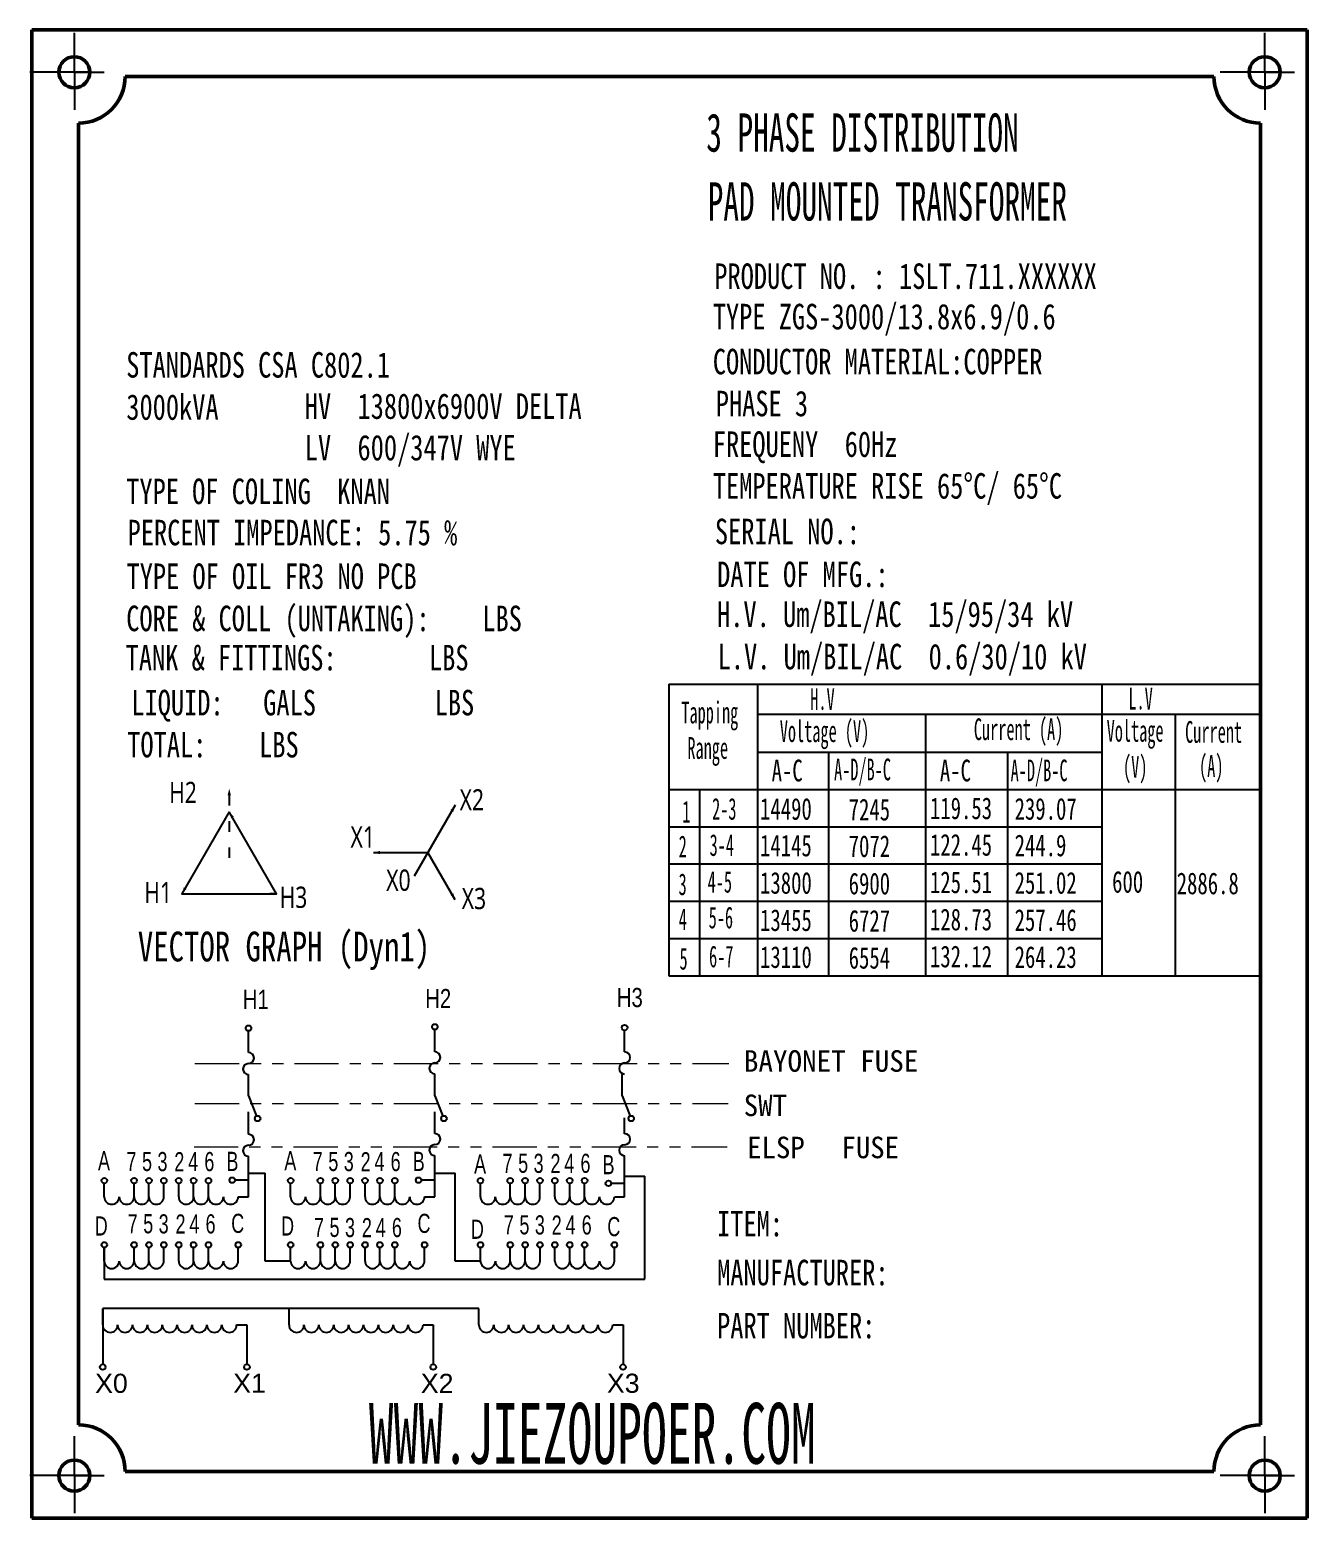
# Model space of a CAD drawing. Header units: millimetres. Extents: x 97339 to 122350, y -311274 to -152040.
# Drawn here: x 120291.7 to 120441.9, y -158949.7 to -158774.6 of the extents above; entities that cross this region are included whole.
import ezdxf
from ezdxf.enums import TextEntityAlignment as Align

# ---------------------------------------------------------------- set-up
doc = ezdxf.new("R2010")
doc.units = ezdxf.units.MM
doc.header["$LTSCALE"] = 13
for name, pattern in [('ACAD_ISO03W100', [1.18, 0.47, -0.71]), ('ACAD_ISO04W100', [30, 24, -3, 0, -3]), ('ACISOTGB', [9, 4, -1, 1, -1, 1, -1]), ('CENTERX2', [101.6, 63.5, -12.7, 12.7, -12.7]), ('HIDDEN', [9.525, 6.35, -3.175])]:
    doc.linetypes.add(name, pattern=pattern)
for name, color, linetype in [('2', 3, 'Continuous'), ('4', 2, 'HIDDEN'), ('HYJ1', 6, 'ACAD_ISO04W100'), ('HYJ3', 4, 'Continuous')]:
    doc.layers.add(name, color=color, linetype=linetype)
doc.layers.add('2-0.13', color=3, linetype='Continuous', lineweight=13)
doc.styles.add('11', font='')
doc.styles.add('Arial_txtstyle_2.50_0_0', font='arial.ttf')
doc.styles.add('Note Text (ANSI)', font='arial.ttf')
doc.styles.add('PDF FangSong', font='simfang.ttf')
doc.styles.add('宋体', font='Microsoft YaHei.ttf', dxfattribs={"width": 0.6})
doc.styles.get('11').set_extended_font_data('FangSong_GB2312')

msp = doc.modelspace()

# ---------------------------------------------------------------- linework, layer by layer
at = {"layer": '2'}
for p, q in [((120366.807, -158851.597), (120366.807, -158885.871)), ((120366.807, -158851.597), (120366.807, -158885.871)), ((120366.807, -158851.597), (120436.406, -158851.597)), ((120377.223, -158851.597), (120377.223, -158885.871)), ((120417.742, -158851.597), (120417.742, -158885.871)), ((120436.406, -158851.597), (120436.406, -158885.871)), ((120377.223, -158855.111), (120402.11, -158855.111)), ((120397.006, -158855.111), (120397.006, -158885.871)), ((120402.11, -158855.111), (120436.406, -158855.111)), ((120412.707, -158855.111), (120425.326, -158855.111)), ((120426.373, -158855.111), (120426.373, -158885.972)), ((120377.223, -158859.583), (120417.742, -158859.583)), ((120385.609, -158859.542), (120385.609, -158885.83)), ((120406.66, -158859.541), (120406.66, -158885.829)), ((120366.807, -158863.964), (120436.406, -158863.964)), ((120370.432, -158863.964), (120370.432, -158885.871)), ((120366.807, -158868.346), (120417.742, -158868.346)), ((120366.807, -158872.727), (120417.742, -158872.727)), ((120366.807, -158877.108), (120417.742, -158877.108)), ((120366.807, -158881.49), (120417.742, -158881.49)), ((120366.807, -158885.871), (120436.406, -158885.871)), ((120317.377, -158894.9), (120317.377, -158892.361)), ((120339.292, -158894.821), (120339.292, -158892.204)), ((120361.612, -158894.831), (120361.612, -158892.292)), ((120317.377, -158900.004), (120317.377, -158897.492)), ((120339.292, -158900.004), (120339.292, -158897.413)), ((120361.321, -158900.004), (120361.321, -158897.492)), ((120317.377, -158900.004), (120318.3, -158902.363)), ((120339.292, -158900.004), (120340.215, -158902.363)), ((120361.321, -158900.004), (120362.245, -158902.363)), ((120317.377, -158904.508), (120317.377, -158901.874)), ((120339.292, -158904.429), (120339.292, -158901.876)), ((120361.612, -158904.439), (120361.612, -158902.575)), ((120361.612, -158904.439), (120361.612, -158902.575)), ((120317.377, -158911.873), (120317.377, -158907.1)), ((120339.292, -158911.873), (120339.292, -158907.021)), ((120361.612, -158911.873), (120361.612, -158907.031)), ((120317.377, -158909.066), (120319.354, -158909.066)), ((120319.354, -158919.414), (120319.354, -158909.066)), ((120339.292, -158909.066), (120341.679, -158909.066)), ((120341.679, -158919.414), (120341.679, -158909.066)), ((120361.612, -158909.452), (120363.999, -158909.452)), ((120363.999, -158921.533), (120363.999, -158909.452)), ((120300.421, -158911.867), (120300.421, -158910.285)), ((120303.921, -158911.867), (120303.921, -158910.285)), ((120305.671, -158911.867), (120305.671, -158910.285)), ((120307.421, -158911.867), (120307.421, -158910.285)), ((120309.171, -158911.867), (120309.171, -158910.285)), ((120310.921, -158911.867), (120310.921, -158910.285)), ((120312.671, -158911.867), (120312.671, -158910.285)), ((120317.377, -158909.901), (120315.794, -158909.901)), ((120322.332, -158911.867), (120322.332, -158910.285)), ((120325.832, -158911.867), (120325.832, -158910.285)), ((120327.582, -158911.867), (120327.582, -158910.285)), ((120329.332, -158911.867), (120329.332, -158910.285)), ((120331.082, -158911.867), (120331.082, -158910.285)), ((120332.832, -158911.867), (120332.832, -158910.285)), ((120334.582, -158911.867), (120334.582, -158910.285)), ((120339.292, -158909.901), (120337.709, -158909.901)), ((120344.656, -158911.867), (120344.656, -158910.285)), ((120348.156, -158911.867), (120348.156, -158910.285)), ((120349.906, -158911.867), (120349.906, -158910.285)), ((120351.656, -158911.867), (120351.656, -158910.285)), ((120353.406, -158911.867), (120353.406, -158910.285)), ((120355.156, -158911.867), (120355.156, -158910.285)), ((120356.906, -158911.867), (120356.906, -158910.285)), ((120361.612, -158910.287), (120360.029, -158910.287)), ((120316.171, -158911.873), (120317.377, -158911.873)), ((120338.082, -158911.873), (120339.287, -158911.873)), ((120360.406, -158911.873), (120361.612, -158911.873)), ((120300.421, -158919.414), (120300.421, -158917.832)), ((120300.421, -158917.832), (120300.421, -158921.533)), ((120303.921, -158919.414), (120303.921, -158917.832)), ((120305.671, -158919.414), (120305.671, -158917.832)), ((120307.421, -158919.414), (120307.421, -158917.832)), ((120309.171, -158919.414), (120309.171, -158917.832)), ((120310.921, -158919.414), (120310.921, -158917.832)), ((120312.671, -158919.414), (120312.671, -158917.832)), ((120316.171, -158919.414), (120316.171, -158917.832)), ((120322.336, -158919.414), (120322.336, -158917.832)), ((120325.836, -158919.414), (120325.836, -158917.832)), ((120327.586, -158919.414), (120327.586, -158917.832)), ((120329.336, -158919.414), (120329.336, -158917.832)), ((120331.086, -158919.414), (120331.086, -158917.832)), ((120332.836, -158919.414), (120332.836, -158917.832)), ((120334.586, -158919.414), (120334.586, -158917.832)), ((120338.086, -158919.415), (120338.086, -158917.832)), ((120344.661, -158919.414), (120344.661, -158917.832)), ((120348.161, -158919.414), (120348.161, -158917.832)), ((120349.911, -158919.414), (120349.911, -158917.832)), ((120351.661, -158919.414), (120351.661, -158917.832)), ((120353.411, -158919.414), (120353.411, -158917.832)), ((120355.161, -158919.414), (120355.161, -158917.832)), ((120356.911, -158919.414), (120356.911, -158917.832)), ((120360.411, -158919.42), (120360.411, -158917.838)), ((120322.336, -158919.414), (120319.354, -158919.414)), ((120344.661, -158919.414), (120341.679, -158919.414)), ((120344.661, -158919.414), (120342.439, -158919.414)), ((120300.421, -158921.533), (120363.999, -158921.533)), ((120344.47, -158924.986), (120300.235, -158924.986)), ((120300.235, -158924.992), (120300.235, -158931.556)), ((120300.235, -158926.921), (120300.235, -158924.992)), ((120322.15, -158926.921), (120322.15, -158924.992)), ((120344.47, -158926.921), (120344.47, -158924.992)), ((120315.985, -158926.921), (120317.19, -158926.921)), ((120317.19, -158926.921), (120317.19, -158931.55)), ((120337.9, -158926.921), (120339.105, -158926.921)), ((120339.105, -158926.921), (120339.105, -158931.55)), ((120360.22, -158926.921), (120361.425, -158926.921)), ((120361.425, -158926.921), (120361.425, -158931.55))]:
    msp.add_line(p, q, dxfattribs=at)
at = {"layer": '2', "linetype": 'ACISOTGB', "lineweight": 13, "ltscale": 0.1}
for p, q in [((120311.079, -158896.178), (120373.868, -158896.178)), ((120311.079, -158900.876), (120373.788, -158900.876)), ((120310.973, -158905.995), (120373.68, -158905.995))]:
    msp.add_line(p, q, dxfattribs=at)
at = {"layer": '2'}
for points in [[(120315.113, -158863.872, 0, 0.385, 0), (120315.113, -158864.642, 0.385, 0.385, 0)], [(120341.692, -158865.823, 0, 0.385, 0), (120341.306, -158866.49, 0.385, 0.385, 0)], [(120315.113, -158866.604, 0, 0.385, 0), (120315.498, -158867.271, 0.385, 0.385, 0)], [(120332.06, -158871.384, 0, 0.385, 0), (120332.831, -158871.384, 0.385, 0.385, 0)], [(120309.552, -158876.236, 0, 0.385, 0), (120309.938, -158875.568, 0.385, 0.385, 0)], [(120341.692, -158876.945, 0, 0.385, 0), (120341.306, -158876.277, 0.385, 0.385, 0)]]:
    msp.add_lwpolyline(points, format="xyseb", dxfattribs=at)
at = {"layer": '2', "linetype": 'ACAD_ISO03W100', "ltscale": 0.2}
msp.add_lwpolyline([(120315.113, -158864.642), (120315.113, -158873.025)], dxfattribs=at)
at = {"layer": '2'}
msp.add_lwpolyline([(120315.113, -158866.604), (120309.552, -158876.236), (120320.674, -158876.236)], close=True, dxfattribs=at)
for points in [[(120341.692, -158865.823), (120336.876, -158874.164)], [(120332.06, -158871.384), (120338.481, -158871.384)], [(120341.692, -158876.945), (120338.481, -158871.384)]]:
    msp.add_lwpolyline(points, dxfattribs=at)
at = {"layer": '2', "linetype": 'Continuous'}
msp.add_lwpolyline([(120320.674, -158876.236), (120319.903, -158876.236)], dxfattribs=at)
at = {"layer": '2'}
for centre in [(120317.377, -158892.035), (120339.292, -158891.878), (120361.612, -158891.966), (120318.444, -158902.655), (120340.359, -158902.655), (120362.389, -158902.655), (120300.421, -158909.959), (120303.921, -158909.959), (120305.671, -158909.959), (120307.421, -158909.959), (120309.171, -158909.959), (120310.921, -158909.959), (120312.671, -158909.959), (120315.469, -158909.901), (120322.332, -158909.959), (120325.832, -158909.959), (120327.582, -158909.959), (120329.332, -158909.959), (120331.082, -158909.959), (120332.832, -158909.959), (120334.582, -158909.959), (120337.384, -158909.901), (120344.656, -158909.959), (120348.156, -158909.959), (120349.906, -158909.959), (120351.656, -158909.959), (120353.406, -158909.959), (120355.156, -158909.959), (120356.906, -158909.959), (120359.704, -158910.287), (120300.421, -158917.506), (120303.921, -158917.506), (120305.671, -158917.506), (120307.421, -158917.506), (120309.171, -158917.506), (120310.921, -158917.506), (120312.671, -158917.506), (120316.171, -158917.506), (120322.336, -158917.506), (120325.836, -158917.506), (120327.586, -158917.506), (120329.336, -158917.506), (120331.086, -158917.506), (120332.836, -158917.506), (120334.586, -158917.506), (120338.086, -158917.507), (120344.661, -158917.506), (120348.161, -158917.506), (120349.911, -158917.506), (120351.661, -158917.506), (120353.411, -158917.506), (120355.161, -158917.506), (120356.911, -158917.506), (120360.411, -158917.512), (120300.235, -158931.881), (120317.19, -158931.876), (120339.105, -158931.876), (120361.425, -158931.876)]:
    msp.add_circle(centre, 0.326, dxfattribs=at)
for centre, radius, start, end in [((120317.377, -158895.548), 0.648, 270, 90), ((120339.292, -158895.469), 0.648, 270, 90), ((120361.612, -158895.479), 0.648, 270, 90), ((120317.377, -158896.844), 0.648, 90, 270), ((120339.292, -158896.765), 0.648, 90, 270), ((120361.612, -158896.775), 0.648, 90, 270), ((120317.377, -158906.452), 0.648, 90, 270), ((120317.377, -158905.156), 0.648, 270, 90), ((120339.292, -158906.373), 0.648, 90, 270), ((120339.292, -158905.077), 0.648, 270, 90), ((120361.612, -158906.383), 0.648, 90, 270), ((120361.612, -158905.087), 0.648, 270, 90), ((120301.296, -158911.867), 0.875, 180, 0), ((120303.046, -158911.867), 0.875, 180, 0), ((120304.796, -158911.867), 0.875, 180, 0), ((120306.546, -158911.867), 0.875, 180, 0), ((120310.046, -158911.867), 0.875, 180, 0), ((120311.796, -158911.867), 0.875, 180, 0), ((120313.546, -158911.867), 0.875, 180, 0), ((120315.296, -158911.867), 0.875, 180, 0), ((120323.207, -158911.867), 0.875, 180, 0), ((120324.957, -158911.867), 0.875, 180, 0), ((120326.707, -158911.867), 0.875, 180, 0), ((120328.457, -158911.867), 0.875, 180, 0), ((120331.957, -158911.867), 0.875, 180, 0), ((120333.707, -158911.867), 0.875, 180, 0), ((120335.457, -158911.867), 0.875, 180, 0), ((120337.207, -158911.867), 0.875, 180, 0), ((120345.531, -158911.867), 0.875, 180, 0), ((120347.281, -158911.867), 0.875, 180, 0), ((120349.031, -158911.867), 0.875, 180, 0), ((120350.781, -158911.867), 0.875, 180, 0), ((120354.281, -158911.867), 0.875, 180, 0), ((120356.031, -158911.867), 0.875, 180, 0), ((120357.781, -158911.867), 0.875, 180, 0), ((120359.531, -158911.867), 0.875, 180, 0), ((120301.296, -158919.414), 0.875, 180, 0), ((120303.046, -158919.414), 0.875, 180, 0), ((120304.796, -158919.414), 0.875, 180, 0), ((120306.546, -158919.414), 0.875, 180, 0), ((120310.046, -158919.414), 0.875, 180, 0), ((120311.796, -158919.414), 0.875, 180, 0), ((120313.546, -158919.414), 0.875, 180, 0), ((120315.296, -158919.414), 0.875, 180, 0), ((120323.211, -158919.414), 0.875, 180, 0), ((120324.961, -158919.414), 0.875, 180, 0), ((120326.711, -158919.414), 0.875, 180, 0), ((120328.461, -158919.414), 0.875, 180, 0), ((120331.961, -158919.414), 0.875, 180, 0), ((120333.711, -158919.414), 0.875, 180, 0), ((120335.461, -158919.414), 0.875, 180, 0), ((120337.211, -158919.414), 0.875, 180, 0), ((120345.536, -158919.414), 0.875, 180, 0), ((120347.286, -158919.414), 0.875, 180, 0), ((120349.036, -158919.414), 0.875, 180, 0), ((120350.786, -158919.414), 0.875, 180, 0), ((120354.286, -158919.414), 0.875, 180, 0), ((120356.036, -158919.414), 0.875, 180, 0), ((120357.786, -158919.414), 0.875, 180, 0), ((120359.536, -158919.414), 0.875, 180, 0), ((120301.11, -158926.921), 0.875, 180, 0), ((120302.86, -158926.921), 0.875, 180, 0), ((120304.61, -158926.921), 0.875, 180, 0), ((120306.36, -158926.921), 0.875, 180, 0), ((120308.11, -158926.921), 0.875, 180, 0), ((120309.86, -158926.921), 0.875, 180, 0), ((120311.61, -158926.921), 0.875, 180, 0), ((120313.36, -158926.921), 0.875, 180, 0), ((120315.11, -158926.921), 0.875, 180, 0), ((120323.025, -158926.921), 0.875, 180, 0), ((120324.775, -158926.921), 0.875, 180, 0), ((120326.525, -158926.921), 0.875, 180, 0), ((120328.275, -158926.921), 0.875, 180, 0), ((120330.025, -158926.921), 0.875, 180, 0), ((120331.775, -158926.921), 0.875, 180, 0), ((120333.525, -158926.921), 0.875, 180, 0), ((120335.275, -158926.921), 0.875, 180, 0), ((120337.025, -158926.921), 0.875, 180, 0), ((120345.345, -158926.921), 0.875, 180, 0), ((120347.095, -158926.921), 0.875, 180, 0), ((120348.845, -158926.921), 0.875, 180, 0), ((120350.595, -158926.921), 0.875, 180, 0), ((120352.345, -158926.921), 0.875, 180, 0), ((120354.095, -158926.921), 0.875, 180, 0), ((120355.845, -158926.921), 0.875, 180, 0), ((120357.595, -158926.921), 0.875, 180, 0), ((120359.345, -158926.921), 0.875, 180, 0)]:
    msp.add_arc(centre, radius, start, end, dxfattribs=at)
at = {"layer": 'HYJ1', "color": 1, "linetype": 'CENTERX2'}
for p, q in [((120296.894, -158779.645), (120296.894, -158775.005)), ((120436.894, -158779.645), (120436.894, -158775.005)), ((120296.894, -158779.645), (120291.652, -158779.645)), ((120298.723, -158779.645), (120296.894, -158779.645)), ((120296.894, -158779.645), (120300.388, -158779.645)), ((120296.894, -158779.645), (120296.894, -158784.045)), ((120296.894, -158779.645), (120296.894, -158781.475)), ((120436.894, -158779.645), (120431.652, -158779.645)), ((120438.723, -158779.645), (120436.894, -158779.645)), ((120436.894, -158779.645), (120440.388, -158779.645)), ((120436.894, -158779.645), (120436.894, -158784.045)), ((120436.894, -158779.645), (120436.894, -158781.475)), ((120296.894, -158944.645), (120296.894, -158940.005)), ((120436.894, -158944.645), (120436.894, -158940.005)), ((120296.894, -158944.645), (120291.652, -158944.645)), ((120298.723, -158944.645), (120296.894, -158944.645)), ((120296.894, -158944.645), (120300.388, -158944.645)), ((120296.894, -158944.645), (120296.894, -158949.045)), ((120296.894, -158944.645), (120296.894, -158946.475)), ((120436.894, -158944.645), (120431.652, -158944.645)), ((120438.723, -158944.645), (120436.894, -158944.645)), ((120436.894, -158944.645), (120440.388, -158944.645)), ((120436.894, -158944.645), (120436.894, -158949.045)), ((120436.894, -158944.645), (120436.894, -158946.475))]:
    msp.add_line(p, q, dxfattribs=at)
at = {"layer": 'HYJ3', "linetype": 'ByBlock', "lineweight": 50}
for p, q in [((120441.894, -158774.648), (120291.896, -158774.648)), ((120291.896, -158774.648), (120291.896, -158949.651)), ((120441.894, -158949.651), (120441.894, -158774.648)), ((120430.918, -158780.135), (120302.872, -158780.135)), ((120297.384, -158785.623), (120297.384, -158938.675)), ((120436.406, -158938.675), (120436.406, -158785.623)), ((120302.872, -158944.163), (120430.918, -158944.163)), ((120441.894, -158949.651), (120291.896, -158949.651))]:
    msp.add_line(p, q, dxfattribs=at)
for centre in [(120296.894, -158779.645), (120436.894, -158779.645), (120296.894, -158944.645), (120436.894, -158944.645)]:
    msp.add_circle(centre, 1.829, dxfattribs=at)
for centre, start, end in [((120297.384, -158780.135), 270, 0), ((120436.406, -158780.135), 180, 270), ((120297.384, -158944.163), 0, 90), ((120436.406, -158944.163), 90, 180)]:
    msp.add_arc(centre, 5.488, start, end, dxfattribs=at)

# ---------------------------------------------------------------- texts
at = {"layer": '2'}
for s, height, style, width, p in [('Tapping ', 2.5558, '11', 0.55, (120368.283, -158856.195)), ('H.V', 2.5558, '11', 0.55, (120383.449, -158854.615)), ('L.V', 2.5558, '11', 0.55, (120420.862, -158854.566)), ('Voltage (V)', 2.55582, '11', 0.55, (120379.862, -158858.393)), ('Current (A)', 2.55582, '11', 0.55, (120402.688, -158858.168)), ('Voltage', 2.5558, '11', 0.55, (120418.303, -158858.354)), ('Current', 2.5558, '11', 0.55, (120427.534, -158858.484)), ('Range', 2.5558, '11', 0.55, (120368.995, -158860.367)), ('A-C', 2.5558, '11', 0.7, (120378.905, -158863.015)), ('A-D/B-C', 2.5558, '11', 0.55, (120386.244, -158862.893)), ('A-C', 2.5558, '11', 0.7, (120398.689, -158863.015)), ('A-D/B-C', 2.5558, '11', 0.55, (120407.01, -158863.001)), (' (V)', 2.5558, '11', 0.55, (120419.271, -158862.583)), (' (A)', 2.5558, '11', 0.55, (120428.216, -158862.483)), ('H2', 2.5, '宋体', 0.76, (120308.054, -158865.571)), ('X2', 2.5, '宋体', 0.76, (120342.212, -158866.434)), ('1      ', 2.5558, '11', 0.55, (120368.391, -158867.854)), ('2-3', 2.5558, '11', 0.55, (120371.9, -158867.524)), ('14490', 2.5558, '11', 0.7, (120377.541, -158867.526)), ('7245', 2.5558, '11', 0.7, (120387.965, -158867.608)), ('119.53', 2.5558, '11', 0.7, (120397.526, -158867.455)), ('239.07', 2.5558, '11', 0.7, (120407.48, -158867.524)), ('X1', 2.5, '宋体', 0.76, (120329.377, -158870.798)), ('3-4', 2.5558, '11', 0.55, (120371.605, -158871.777)), ('122.45', 2.5558, '11', 0.7, (120397.526, -158871.753)), ('2   ', 2.5558, '11', 0.55, (120367.972, -158871.943)), ('14145', 2.5558, '11', 0.7, (120377.541, -158871.825)), ('7072', 2.5558, '11', 0.7, (120387.965, -158871.907)), ('244.9', 2.5558, '11', 0.7, (120407.48, -158871.822)), ('X0', 2.5, '宋体', 0.76, (120333.576, -158875.886)), ('3', 2.556, '11', 0.55, (120367.955, -158876.387)), ('4-5', 2.5558, '11', 0.55, (120371.376, -158876.098)), ('13800', 2.5558, '11', 0.7, (120377.541, -158876.227)), ('6900', 2.5558, '11', 0.7, (120387.965, -158876.309)), ('125.51', 2.5558, '11', 0.7, (120397.526, -158876.155)), ('251.02', 2.5558, '11', 0.7, (120407.48, -158876.224)), ('600', 2.5558, '11', 0.7, (120418.947, -158876.106)), ('2886.8', 2.5558, '11', 0.7, (120426.543, -158876.285)), ('H1', 2.5, '宋体', 0.76, (120305.121, -158877.331)), ('H3', 2.5, '宋体', 0.76, (120321.041, -158877.889)), ('X3', 2.5, '宋体', 0.76, (120342.456, -158878.036)), ('4', 2.556, '11', 0.55, (120367.972, -158880.505)), ('5-6', 2.5558, '11', 0.55, (120371.498, -158880.301)), ('128.73', 2.5558, '11', 0.7, (120397.526, -158880.532)), ('13455', 2.5558, '11', 0.7, (120377.541, -158880.604)), ('6727', 2.5558, '11', 0.7, (120387.965, -158880.686)), ('257.46', 2.5558, '11', 0.7, (120407.48, -158880.601)), ('5', 2.556, '11', 0.55, (120368.067, -158885.143)), ('6-7', 2.5558, '11', 0.55, (120371.541, -158884.876)), ('13110', 2.5558, '11', 0.7, (120377.541, -158884.95)), ('6554', 2.5558, '11', 0.7, (120387.965, -158885.032)), ('132.12', 2.5558, '11', 0.7, (120397.526, -158884.879)), ('264.23', 2.5558, '11', 0.7, (120407.48, -158884.948))]:
    msp.add_text(s, height=height, dxfattribs=dict(at, style=style, width=width)).set_placement(p)
at = {"layer": '2', "style": 'Note Text (ANSI)', "width": 0.76}
for s, p in [('H1', (120319.762, -158889.77)), ('H2', (120341.213, -158889.678)), ('H3', (120363.749, -158889.552))]:
    msp.add_text(s, height=2.25, dxfattribs=at).set_placement(p, align=Align.RIGHT)
at = {"layer": '2', "style": 'Arial_txtstyle_2.50_0_0', "width": 0.67}
for s, p in [('A', (120300.381, -158907.616)), ('7', (120303.605, -158907.718)), ('5', (120305.443, -158907.718)), ('3', (120307.258, -158907.718)), ('2', (120309.242, -158907.718)), ('4', (120310.871, -158907.718)), ('6', (120312.772, -158907.718)), ('B', (120315.487, -158907.694)), ('A', (120322.296, -158907.616)), ('7', (120325.515, -158907.718)), ('5', (120327.354, -158907.718)), ('3', (120329.168, -158907.718)), ('2', (120331.152, -158907.718)), ('4', (120332.781, -158907.718)), ('6', (120334.682, -158907.718)), ('B', (120337.402, -158907.694)), ('A', (120344.616, -158908.002)), ('7', (120347.84, -158907.924)), ('5', (120349.678, -158907.924)), ('3', (120351.493, -158907.924)), ('2', (120353.477, -158907.924)), ('4', (120355.106, -158907.924)), ('6', (120357.007, -158907.924)), ('B', (120359.722, -158908.08)), ('D', (120300.06, -158915.29)), ('7', (120303.747, -158915.041)), ('5', (120305.585, -158915.041)), ('3', (120307.4, -158915.041)), ('2', (120309.383, -158915.041)), ('4', (120311.013, -158915.041)), ('6', (120312.913, -158915.041)), ('C', (120316.106, -158914.979)), ('D', (120321.975, -158915.29)), ('7', (120325.662, -158915.47)), ('5', (120327.5, -158915.47)), ('3', (120329.315, -158915.47)), ('2', (120331.298, -158915.47)), ('4', (120332.928, -158915.47)), ('6', (120334.828, -158915.47)), ('C', (120338.021, -158914.979)), ('D', (120344.295, -158915.676)), ('7', (120347.986, -158915.166)), ('5', (120349.825, -158915.166)), ('3', (120351.639, -158915.166)), ('2', (120353.623, -158915.166)), ('4', (120355.252, -158915.166)), ('6', (120357.153, -158915.166)), ('C', (120360.341, -158915.365))]:
    msp.add_text(s, height=2.25, dxfattribs=at).set_placement(p, align=Align.MIDDLE)
at = {"layer": '2', "style": 'Note Text (ANSI)'}
for s, p in [('X0', (120301.255, -158933.786)), ('X1', (120317.5, -158933.78)), ('X2', (120339.566, -158933.78)), ('X3', (120361.45, -158933.78))]:
    msp.add_text(s, height=2.25, dxfattribs=at).set_placement(p, align=Align.MIDDLE)
at = {"layer": '2', "char_height": 2.53278, "attachment_point": 7, "style": 'PDF FangSong'}
for s, insert in [('\\W0.992310;BAYONET FUSE', (120375.64, -158897.201)), ('{\\W0.98542;SWT}', (120375.619, -158902.415)), ('\\W0.985420;ELSP', (120376.013, -158907.366)), ('\\W0.979530;FUSE', (120387.128, -158907.366))]:
    msp.add_mtext(s, dxfattribs=dict(at, insert=insert))
at = {"layer": '2-0.13', "style": '11', "width": 0.76}
for s, height, p in [('PRODUCT NO. : 1SLT.711.XXXXXX', 3, (120372.159, -158805.117)), ('TYPE ZGS-3000/13.8x6.9/0.6', 3, (120371.983, -158809.869)), ('STANDARDS CSA C802.1 ', 3, (120302.997, -158815.547)), ('CONDUCTOR MATERIAL:COPPER', 3, (120371.983, -158815.16)), ('3000kVA', 3, (120303.007, -158820.506)), ('HV  13800x6900V DELTA', 3, (120323.995, -158820.398)), ('PHASE 3', 3, (120372.336, -158820.091)), ('FREQUENY  60Hz', 3, (120371.983, -158824.866)), ('LV  600/347V WYE', 3, (120323.995, -158825.275)), ('TEMPERATURE RISE 65°C/ 65°C', 3, (120371.983, -158829.776)), ('TYPE OF COLING  KNAN', 3, (120302.997, -158830.416)), ('PERCENT IMPEDANCE: 5.75 %%%', 3, (120303.159, -158835.259)), ('SERIAL NO.:', 3, (120372.231, -158835.131)), ('TYPE OF OIL FR3 NO PCB', 3, (120303.033, -158840.398)), ('DATE OF MFG.:', 3, (120372.494, -158840.172)), ('CORE & COLL (UNTAKING):    LBS', 3, (120303, -158845.357)), ('H.V. Um/BIL/AC  15/95/34 kV', 3, (120372.483, -158844.861)), ('TANK & FITTINGS:       LBS', 3, (120302.931, -158849.974)), ('L.V. Um/BIL/AC  0.6/30/10 kV', 3, (120372.552, -158849.841)), ('LIQUID:   GALS         LBS', 3, (120303.599, -158855.258)), ('TOTAL:    LBS', 3, (120303.118, -158860.2)), ('VECTOR GRAPH (Dyn1)', 3.5, (120304.36, -158884.182)), ('ITEM:', 3, (120372.49, -158916.521)), ('MANUFACTURER:', 3, (120372.49, -158922.266)), ('PART NUMBER:', 3, (120372.49, -158928.51))]:
    msp.add_text(s, height=height, dxfattribs=at).set_placement(p)
at = {"layer": '4', "color": 4, "style": '11', "width": 0.6}
for s, height, p in [('3 PHASE DISTRIBUTION', 4.5, (120371.219, -158788.981)), ('PAD MOUNTED TRANSFORMER', 4.5, (120371.387, -158797.077)), ('WWW.JIEZOUPOER.COM', 7.1563, (120331.518, -158943.245))]:
    msp.add_text(s, height=height, dxfattribs=at).set_placement(p)

doc.saveas('drawing.dxf')
